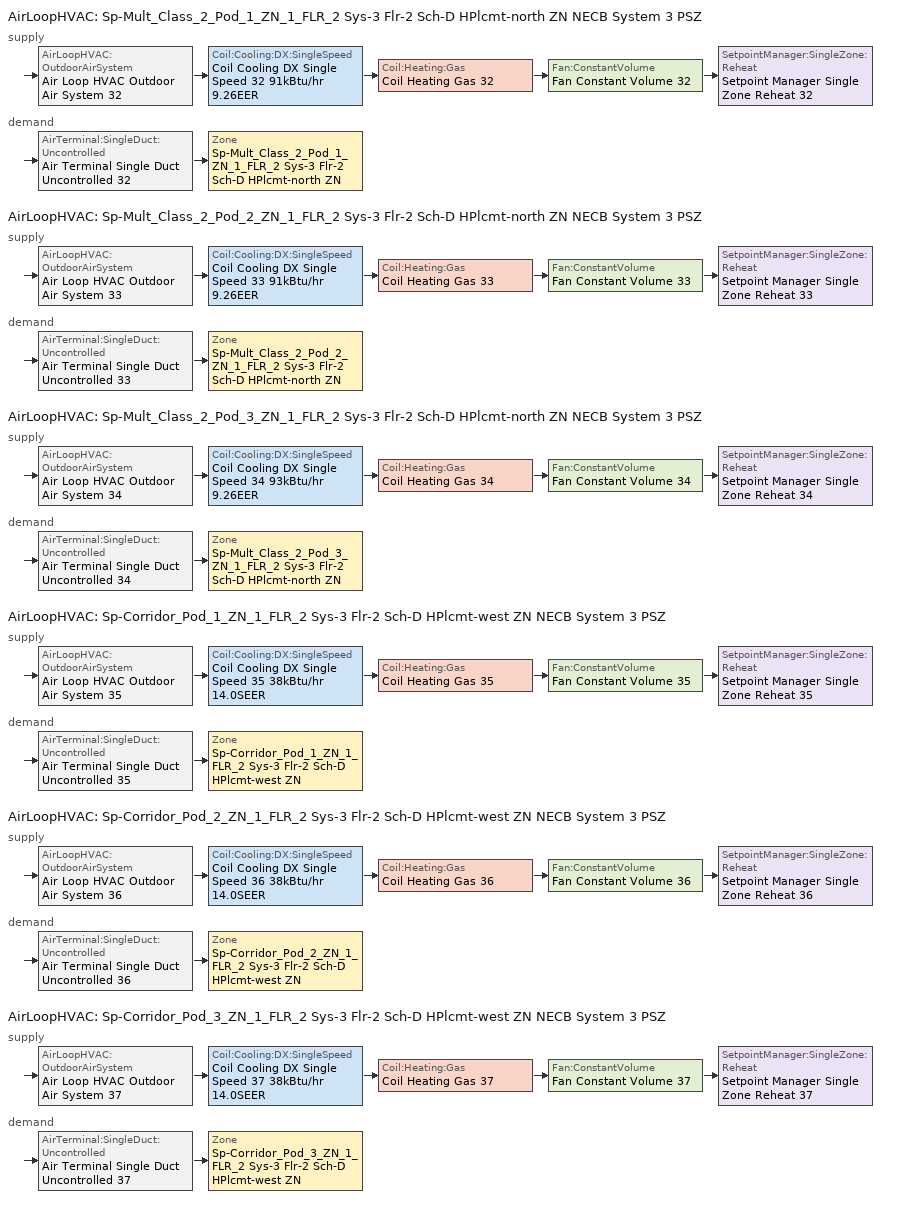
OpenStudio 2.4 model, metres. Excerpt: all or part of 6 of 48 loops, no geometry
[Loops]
AirLoopHVAC 'Sp-Mult_Class_2_Pod_1_ZN_1_FLR_2 Sys-3 Flr-2 Sch-D HPlcmt-north ZN NECB System 3 PSZ'
 supply: AirLoopHVAC:OutdoorAirSystem 'Air Loop HVAC Outdoor Air System 32' > Coil:Cooling:DX:SingleSpeed 'Coil Cooling DX Single Speed 32 91kBtu/hr 9.26EER' > Coil:Heating:Gas 'Coil Heating Gas 32' > Fan:ConstantVolume 'Fan Constant Volume 32' > SetpointManager:SingleZone:Reheat 'Setpoint Manager Single Zone Reheat 32'
 demand: AirTerminal:SingleDuct:Uncontrolled 'Air Terminal Single Duct Uncontrolled 32' > Zone 'Sp-Mult_Class_2_Pod_1_ZN_1_FLR_2 Sys-3 Flr-2 Sch-D HPlcmt-north ZN'
AirLoopHVAC 'Sp-Mult_Class_2_Pod_2_ZN_1_FLR_2 Sys-3 Flr-2 Sch-D HPlcmt-north ZN NECB System 3 PSZ'
 supply: AirLoopHVAC:OutdoorAirSystem 'Air Loop HVAC Outdoor Air System 33' > Coil:Cooling:DX:SingleSpeed 'Coil Cooling DX Single Speed 33 91kBtu/hr 9.26EER' > Coil:Heating:Gas 'Coil Heating Gas 33' > Fan:ConstantVolume 'Fan Constant Volume 33' > SetpointManager:SingleZone:Reheat 'Setpoint Manager Single Zone Reheat 33'
 demand: AirTerminal:SingleDuct:Uncontrolled 'Air Terminal Single Duct Uncontrolled 33' > Zone 'Sp-Mult_Class_2_Pod_2_ZN_1_FLR_2 Sys-3 Flr-2 Sch-D HPlcmt-north ZN'
AirLoopHVAC 'Sp-Mult_Class_2_Pod_3_ZN_1_FLR_2 Sys-3 Flr-2 Sch-D HPlcmt-north ZN NECB System 3 PSZ'
 supply: AirLoopHVAC:OutdoorAirSystem 'Air Loop HVAC Outdoor Air System 34' > Coil:Cooling:DX:SingleSpeed 'Coil Cooling DX Single Speed 34 93kBtu/hr 9.26EER' > Coil:Heating:Gas 'Coil Heating Gas 34' > Fan:ConstantVolume 'Fan Constant Volume 34' > SetpointManager:SingleZone:Reheat 'Setpoint Manager Single Zone Reheat 34'
 demand: AirTerminal:SingleDuct:Uncontrolled 'Air Terminal Single Duct Uncontrolled 34' > Zone 'Sp-Mult_Class_2_Pod_3_ZN_1_FLR_2 Sys-3 Flr-2 Sch-D HPlcmt-north ZN'
AirLoopHVAC 'Sp-Corridor_Pod_1_ZN_1_FLR_2 Sys-3 Flr-2 Sch-D HPlcmt-west ZN NECB System 3 PSZ'
 supply: AirLoopHVAC:OutdoorAirSystem 'Air Loop HVAC Outdoor Air System 35' > Coil:Cooling:DX:SingleSpeed 'Coil Cooling DX Single Speed 35 38kBtu/hr 14.0SEER' > Coil:Heating:Gas 'Coil Heating Gas 35' > Fan:ConstantVolume 'Fan Constant Volume 35' > SetpointManager:SingleZone:Reheat 'Setpoint Manager Single Zone Reheat 35'
 demand: AirTerminal:SingleDuct:Uncontrolled 'Air Terminal Single Duct Uncontrolled 35' > Zone 'Sp-Corridor_Pod_1_ZN_1_FLR_2 Sys-3 Flr-2 Sch-D HPlcmt-west ZN'
AirLoopHVAC 'Sp-Corridor_Pod_2_ZN_1_FLR_2 Sys-3 Flr-2 Sch-D HPlcmt-west ZN NECB System 3 PSZ'
 supply: AirLoopHVAC:OutdoorAirSystem 'Air Loop HVAC Outdoor Air System 36' > Coil:Cooling:DX:SingleSpeed 'Coil Cooling DX Single Speed 36 38kBtu/hr 14.0SEER' > Coil:Heating:Gas 'Coil Heating Gas 36' > Fan:ConstantVolume 'Fan Constant Volume 36' > SetpointManager:SingleZone:Reheat 'Setpoint Manager Single Zone Reheat 36'
 demand: AirTerminal:SingleDuct:Uncontrolled 'Air Terminal Single Duct Uncontrolled 36' > Zone 'Sp-Corridor_Pod_2_ZN_1_FLR_2 Sys-3 Flr-2 Sch-D HPlcmt-west ZN'
AirLoopHVAC 'Sp-Corridor_Pod_3_ZN_1_FLR_2 Sys-3 Flr-2 Sch-D HPlcmt-west ZN NECB System 3 PSZ'
 supply: AirLoopHVAC:OutdoorAirSystem 'Air Loop HVAC Outdoor Air System 37' > Coil:Cooling:DX:SingleSpeed 'Coil Cooling DX Single Speed 37 38kBtu/hr 14.0SEER' > Coil:Heating:Gas 'Coil Heating Gas 37' > Fan:ConstantVolume 'Fan Constant Volume 37' > SetpointManager:SingleZone:Reheat 'Setpoint Manager Single Zone Reheat 37'
 demand: AirTerminal:SingleDuct:Uncontrolled 'Air Terminal Single Duct Uncontrolled 37' > Zone 'Sp-Corridor_Pod_3_ZN_1_FLR_2 Sys-3 Flr-2 Sch-D HPlcmt-west ZN'
[Sizing:Zone] Zone Cooling Design Supply Air Temperature Input Method=SupplyAirTemperature; Zone Cooling Design Supply Air Temperature {C}=13; Zone Cooling Design Supply Air Temperature Difference {deltaC}=11.11; Zone Heating Design Supply Air Temperature Input Method=SupplyAirTemperature; Zone Heating Design Supply Air Temperature {C}=43; Zone Heating Design Supply Air Temperature Difference {deltaC}=11.11; Zone Cooling Design Supply Air Humidity Ratio {kg-H2O/kg-air}=0.0085; Zone Heating Design Supply Air Humidity Ratio {kg-H2O/kg-air}=0.008; Zone Heating Sizing Factor=1.3; Zone Cooling Sizing Factor=1.1; Cooling Design Air Flow Method=DesignDay; Heating Design Air Flow Method=DesignDay; Account for Dedicated Outdoor Air System=No; Dedicated Outdoor Air System Control Strategy=NeutralSupplyAir; Dedicated Outdoor Air Low Setpoint Temperature for Design {C}=autosize; Dedicated Outdoor Air High Setpoint Temperature for Design {C}=autosize
Sp-Mult_Class_2_Pod_1_ZN_1_FLR_2 Sys-3 Flr-2 Sch-D HPlcmt-north ZN; Sp-Mult_Class_2_Pod_2_ZN_1_FLR_2 Sys-3 Flr-2 Sch-D HPlcmt-north ZN; Sp-Mult_Class_2_Pod_3_ZN_1_FLR_2 Sys-3 Flr-2 Sch-D HPlcmt-north ZN; Sp-Corridor_Pod_1_ZN_1_FLR_2 Sys-3 Flr-2 Sch-D HPlcmt-west ZN; Sp-Corridor_Pod_2_ZN_1_FLR_2 Sys-3 Flr-2 Sch-D HPlcmt-west ZN; Sp-Corridor_Pod_3_ZN_1_FLR_2 Sys-3 Flr-2 Sch-D HPlcmt-west ZN
[Zone equipment]
Sp-Mult_Class_2_Pod_1_ZN_1_FLR_2 Sys-3 Flr-2 Sch-D HPlcmt-north ZN: Air Terminal Single Duct Uncontrolled 32, Zone HVAC Baseboard Convective Water 32
Sp-Mult_Class_2_Pod_2_ZN_1_FLR_2 Sys-3 Flr-2 Sch-D HPlcmt-north ZN: Air Terminal Single Duct Uncontrolled 33, Zone HVAC Baseboard Convective Water 33
Sp-Mult_Class_2_Pod_3_ZN_1_FLR_2 Sys-3 Flr-2 Sch-D HPlcmt-north ZN: Air Terminal Single Duct Uncontrolled 34, Zone HVAC Baseboard Convective Water 34
Sp-Corridor_Pod_1_ZN_1_FLR_2 Sys-3 Flr-2 Sch-D HPlcmt-west ZN: Air Terminal Single Duct Uncontrolled 35, Zone HVAC Baseboard Convective Water 35
Sp-Corridor_Pod_2_ZN_1_FLR_2 Sys-3 Flr-2 Sch-D HPlcmt-west ZN: Air Terminal Single Duct Uncontrolled 36, Zone HVAC Baseboard Convective Water 36
Sp-Corridor_Pod_3_ZN_1_FLR_2 Sys-3 Flr-2 Sch-D HPlcmt-west ZN: Air Terminal Single Duct Uncontrolled 37, Zone HVAC Baseboard Convective Water 37
[AirLoopHVAC] Design Supply Air Flow Rate {m3/s}=AutoSize
Name | Availability Schedule
Sp-Mult_Class_2_Pod_1_ZN_1_FLR_2 Sys-3 Flr-2 Sch-D HPlcmt-north ZN NECB System 3 PSZ | Sp-Mult_Class_2_Pod_1_ZN_1_FLR_2 Sys-3 Flr-2 Sch-D HPlcmt-north ZN NECB System 3 PSZ Occ Sch
Sp-Mult_Class_2_Pod_2_ZN_1_FLR_2 Sys-3 Flr-2 Sch-D HPlcmt-north ZN NECB System 3 PSZ | Sp-Mult_Class_2_Pod_2_ZN_1_FLR_2 Sys-3 Flr-2 Sch-D HPlcmt-north ZN NECB System 3 PSZ Occ Sch
Sp-Mult_Class_2_Pod_3_ZN_1_FLR_2 Sys-3 Flr-2 Sch-D HPlcmt-north ZN NECB System 3 PSZ | Sp-Mult_Class_2_Pod_3_ZN_1_FLR_2 Sys-3 Flr-2 Sch-D HPlcmt-north ZN NECB System 3 PSZ Occ Sch
Sp-Corridor_Pod_1_ZN_1_FLR_2 Sys-3 Flr-2 Sch-D HPlcmt-west ZN NECB System 3 PSZ | Sp-Corridor_Pod_1_ZN_1_FLR_2 Sys-3 Flr-2 Sch-D HPlcmt-west ZN NECB System 3 PSZ Occ Sch
Sp-Corridor_Pod_2_ZN_1_FLR_2 Sys-3 Flr-2 Sch-D HPlcmt-west ZN NECB System 3 PSZ | Sp-Corridor_Pod_2_ZN_1_FLR_2 Sys-3 Flr-2 Sch-D HPlcmt-west ZN NECB System 3 PSZ Occ Sch
Sp-Corridor_Pod_3_ZN_1_FLR_2 Sys-3 Flr-2 Sch-D HPlcmt-west ZN NECB System 3 PSZ | Sp-Corridor_Pod_3_ZN_1_FLR_2 Sys-3 Flr-2 Sch-D HPlcmt-west ZN NECB System 3 PSZ Occ Sch
[Sizing:System] Type of Load to Size On=Sensible; Design Outdoor Air Flow Rate {m3/s}=Autosize; Minimum System Air Flow Ratio=1; Preheat Design Temperature {C}=7; Preheat Design Humidity Ratio {kg-H2O/kg-Air}=0.008; Precool Design Temperature {C}=13; Precool Design Humidity Ratio {kg-H2O/kg-Air}=0.008; Central Cooling Design Supply Air Temperature {C}=13; Central Heating Design Supply Air Temperature {C}=43; Sizing Option=NonCoincident; 100% Outdoor Air in Cooling=No; 100% Outdoor Air in Heating=No; Central Cooling Design Supply Air Humidity Ratio {kg-H2O/kg-Air}=0.0085; Central Heating Design Supply Air Humidity Ratio {kg-H2O/kg-Air}=0.008; Cooling Design Air Flow Method=DesignDay; Cooling Design Air Flow Rate {m3/s}=0; Heating Design Air Flow Method=DesignDay; Heating Design Air Flow Rate {m3/s}=0; System Outdoor Air Method=ZoneSum; Zone Maximum Outdoor Air Fraction=1; Cooling Supply Air Flow Rate Per Floor Area {m3/s-m2}=0.00996765; Cooling Fraction of Autosized Cooling Supply Air Flow Rate=1; Cooling Supply Air Flow Rate Per Unit Cooling Capacity {m3/s-W}=3.94755e-05; Heating Supply Air Flow Rate Per Floor Area {m3/s-m2}=0.00996765; Heating Fraction of Autosized Heating Supply Air Flow Rate=1; Heating Fraction of Autosized Cooling Supply Air Flow Rate=1; Heating Supply Air Flow Rate Per Unit Heating Capacity {m3/s-W}=3.15882e-05; Cooling Design Capacity Method=CoolingDesignCapacity; Cooling Design Capacity {W}=autosize; Cooling Design Capacity Per Floor Area {W/m2}=234.7; Fraction of Autosized Cooling Design Capacity=1; Heating Design Capacity Method=HeatingDesignCapacity; Heating Design Capacity {W}=autosize; Heating Design Capacity Per Floor Area {W/m2}=157; Fraction of Autosized Heating Design Capacity=1; Central Cooling Capacity Control Method=OnOff
Sp-Mult_Class_2_Pod_1_ZN_1_FLR_2 Sys-3 Flr-2 Sch-D HPlcmt-north ZN NECB System 3 PSZ; Sp-Mult_Class_2_Pod_2_ZN_1_FLR_2 Sys-3 Flr-2 Sch-D HPlcmt-north ZN NECB System 3 PSZ; Sp-Mult_Class_2_Pod_3_ZN_1_FLR_2 Sys-3 Flr-2 Sch-D HPlcmt-north ZN NECB System 3 PSZ; Sp-Corridor_Pod_1_ZN_1_FLR_2 Sys-3 Flr-2 Sch-D HPlcmt-west ZN NECB System 3 PSZ; Sp-Corridor_Pod_2_ZN_1_FLR_2 Sys-3 Flr-2 Sch-D HPlcmt-west ZN NECB System 3 PSZ; Sp-Corridor_Pod_3_ZN_1_FLR_2 Sys-3 Flr-2 Sch-D HPlcmt-west ZN NECB System 3 PSZ
[Fan:ConstantVolume] Availability Schedule=Always On Discrete; Fan Efficiency=0.39975; Pressure Rise {Pa}=640; Maximum Flow Rate {m3/s}=AutoSize; Motor Efficiency=0.615
Fan Constant Volume 32; Fan Constant Volume 33; Fan Constant Volume 34; Fan Constant Volume 35; Fan Constant Volume 36; Fan Constant Volume 37
[Coil:Heating:Gas] Availability Schedule=Always On Discrete; Gas Burner Efficiency=0.8; Nominal Capacity {W}=AutoSize; Parasitic Electric Load {W}=0; Parasitic Gas Load {W}=0
Coil Heating Gas 32; Coil Heating Gas 33; Coil Heating Gas 34; Coil Heating Gas 35; Coil Heating Gas 36; Coil Heating Gas 37
[Coil:Cooling:DX:SingleSpeed] Availability Schedule=Always On Discrete; Rated Total Cooling Capacity {W}=autosize; Rated Sensible Heat Ratio=autosize; Rated Air Flow Rate {m3/s}=autosize; Rated Evaporator Fan Power Per Volume Flow Rate {W/(m3/s)}=773.3; Total Cooling Capacity Function of Temperature Curve=DXCOOL-NECB2011-REF-CAPFT; Total Cooling Capacity Function of Flow Fraction Curve=DXCOOL-NECB2011-REF-CAPFFLOW; Energy Input Ratio Function of Temperature Curve=DXCOOL-NECB2011-REF-COOLEIRFT; Energy Input Ratio Function of Flow Fraction Curve=DXCOOL-NECB2011-REF-COOLEIRFFLOW; Part Load Fraction Correlation Curve=DXCOOL-NECB2011-REF-COOLPLFFPLR; Condenser Type=AirCooled; Evaporative Condenser Effectiveness=0; Evaporative Condenser Air Flow Rate {m3/s}=Autosize; Evaporative Condenser Pump Rated Power Consumption {W}=Autosize; Crankcase Heater Capacity {W}=0; Maximum Outdoor Dry-Bulb Temperature for Crankcase Heater Operation {C}=0; Basin Heater Capacity {W/K}=0; Basin Heater Setpoint Temperature {C}=10
Name | Rated COP {W/W}
Coil Cooling DX Single Speed 32 91kBtu/hr 9.26EER | 3.19588
Coil Cooling DX Single Speed 33 91kBtu/hr 9.26EER | 3.19596
Coil Cooling DX Single Speed 34 93kBtu/hr 9.26EER | 3.1973
Coil Cooling DX Single Speed 35 38kBtu/hr 14.0SEER; Coil Cooling DX Single Speed 36 38kBtu/hr 14.0SEER; Coil Cooling DX Single Speed 37 38kBtu/hr 14.0SEER | 3.8248
[Controller:OutdoorAir] Minimum Outdoor Air Flow Rate {m3/s}=0; Maximum Outdoor Air Flow Rate {m3/s}=Autosize; Economizer Control Action Type=ModulateFlow; Lockout Type=NoLockout; Minimum Limit Type=FixedMinimum; High Humidity Control=No; Heat Recovery Bypass Control Type=BypassWhenWithinEconomizerLimits
Name | Economizer Control Type | Minimum Outdoor Air Schedule | Controller Mechanical Ventilation | Economizer Maximum Limit Dry-Bulb Temperature {C} | Economizer Maximum Limit Enthalpy {J/kg} | Economizer Minimum Limit Dry-Bulb Temperature {C}
Controller Outdoor Air 32 | DifferentialEnthalpy | Sp-Mult_Class_2_Pod_1_ZN_1_FLR_2 Sys-3 Flr-2 Sch-D HPlcmt-north ZN NECB System 3 PSZ Occ Sch | Controller Mechanical Ventilation 32
Controller Outdoor Air 33 | DifferentialEnthalpy | Sp-Mult_Class_2_Pod_2_ZN_1_FLR_2 Sys-3 Flr-2 Sch-D HPlcmt-north ZN NECB System 3 PSZ Occ Sch | Controller Mechanical Ventilation 33
Controller Outdoor Air 34 | DifferentialEnthalpy | Sp-Mult_Class_2_Pod_3_ZN_1_FLR_2 Sys-3 Flr-2 Sch-D HPlcmt-north ZN NECB System 3 PSZ Occ Sch | Controller Mechanical Ventilation 34
Controller Outdoor Air 35 | NoEconomizer | Sp-Corridor_Pod_1_ZN_1_FLR_2 Sys-3 Flr-2 Sch-D HPlcmt-west ZN NECB System 3 PSZ Occ Sch | Controller Mechanical Ventilation 35 | 28 | 64000 | -100
Controller Outdoor Air 36 | NoEconomizer | Sp-Corridor_Pod_2_ZN_1_FLR_2 Sys-3 Flr-2 Sch-D HPlcmt-west ZN NECB System 3 PSZ Occ Sch | Controller Mechanical Ventilation 36 | 28 | 64000 | -100
Controller Outdoor Air 37 | NoEconomizer | Sp-Corridor_Pod_3_ZN_1_FLR_2 Sys-3 Flr-2 Sch-D HPlcmt-west ZN NECB System 3 PSZ Occ Sch | Controller Mechanical Ventilation 37 | 28 | 64000 | -100
[Controller:MechanicalVentilation] Availability Schedule=Always On Discrete; System Outdoor Air Method=ZoneSum
Controller Mechanical Ventilation 32; Controller Mechanical Ventilation 33; Controller Mechanical Ventilation 34; Controller Mechanical Ventilation 35; Controller Mechanical Ventilation 36; Controller Mechanical Ventilation 37
[AirLoopHVAC:OutdoorAirSystem]
Name | Controller
Air Loop HVAC Outdoor Air System 32 | Controller Outdoor Air 32
Air Loop HVAC Outdoor Air System 33 | Controller Outdoor Air 33
Air Loop HVAC Outdoor Air System 34 | Controller Outdoor Air 34
Air Loop HVAC Outdoor Air System 35 | Controller Outdoor Air 35
Air Loop HVAC Outdoor Air System 36 | Controller Outdoor Air 36
Air Loop HVAC Outdoor Air System 37 | Controller Outdoor Air 37
[SetpointManager:SingleZone:Reheat] Minimum Supply Air Temperature {C}=13; Maximum Supply Air Temperature {C}=43
Name | Control Zone
Setpoint Manager Single Zone Reheat 32 | Sp-Mult_Class_2_Pod_1_ZN_1_FLR_2 Sys-3 Flr-2 Sch-D HPlcmt-north ZN
Setpoint Manager Single Zone Reheat 33 | Sp-Mult_Class_2_Pod_2_ZN_1_FLR_2 Sys-3 Flr-2 Sch-D HPlcmt-north ZN
Setpoint Manager Single Zone Reheat 34 | Sp-Mult_Class_2_Pod_3_ZN_1_FLR_2 Sys-3 Flr-2 Sch-D HPlcmt-north ZN
Setpoint Manager Single Zone Reheat 35 | Sp-Corridor_Pod_1_ZN_1_FLR_2 Sys-3 Flr-2 Sch-D HPlcmt-west ZN
Setpoint Manager Single Zone Reheat 36 | Sp-Corridor_Pod_2_ZN_1_FLR_2 Sys-3 Flr-2 Sch-D HPlcmt-west ZN
Setpoint Manager Single Zone Reheat 37 | Sp-Corridor_Pod_3_ZN_1_FLR_2 Sys-3 Flr-2 Sch-D HPlcmt-west ZN
[AirTerminal:SingleDuct:Uncontrolled] Availability Schedule=Always On Discrete; Maximum Air Flow Rate {m3/s}=AutoSize
Air Terminal Single Duct Uncontrolled 32; Air Terminal Single Duct Uncontrolled 33; Air Terminal Single Duct Uncontrolled 34; Air Terminal Single Duct Uncontrolled 35; Air Terminal Single Duct Uncontrolled 36; Air Terminal Single Duct Uncontrolled 37
[Schedule:Ruleset]
Name | Default Day Schedule | Summer Design Day Schedule | Winter Design Day Schedule
Sp-Corridor_Pod_1_ZN_1_FLR_2 Sys-3 Flr-2 Sch-D HPlcmt-west ZN NECB System 3 PSZ Occ Sch | Sp-Corridor_Pod_1_ZN_1_FLR_2 Sys-3 Flr-2 Sch-D HPlcmt-west ZN NECB System 3 PSZ Occ Sch Default | Sp-Corridor_Pod_1_ZN_1_FLR_2 Sys-3 Flr-2 Sch-D HPlcmt-west ZN NECB System 3 PSZ Occ Sch Summer Design Day | Sp-Corridor_Pod_1_ZN_1_FLR_2 Sys-3 Flr-2 Sch-D HPlcmt-west ZN NECB System 3 PSZ Occ Sch Winter Design Day
Sp-Corridor_Pod_2_ZN_1_FLR_2 Sys-3 Flr-2 Sch-D HPlcmt-west ZN NECB System 3 PSZ Occ Sch | Sp-Corridor_Pod_2_ZN_1_FLR_2 Sys-3 Flr-2 Sch-D HPlcmt-west ZN NECB System 3 PSZ Occ Sch Default | Sp-Corridor_Pod_2_ZN_1_FLR_2 Sys-3 Flr-2 Sch-D HPlcmt-west ZN NECB System 3 PSZ Occ Sch Summer Design Day | Sp-Corridor_Pod_2_ZN_1_FLR_2 Sys-3 Flr-2 Sch-D HPlcmt-west ZN NECB System 3 PSZ Occ Sch Winter Design Day
Sp-Corridor_Pod_3_ZN_1_FLR_2 Sys-3 Flr-2 Sch-D HPlcmt-west ZN NECB System 3 PSZ Occ Sch | Sp-Corridor_Pod_3_ZN_1_FLR_2 Sys-3 Flr-2 Sch-D HPlcmt-west ZN NECB System 3 PSZ Occ Sch Default | Sp-Corridor_Pod_3_ZN_1_FLR_2 Sys-3 Flr-2 Sch-D HPlcmt-west ZN NECB System 3 PSZ Occ Sch Summer Design Day | Sp-Corridor_Pod_3_ZN_1_FLR_2 Sys-3 Flr-2 Sch-D HPlcmt-west ZN NECB System 3 PSZ Occ Sch Winter Design Day
Sp-Mult_Class_2_Pod_1_ZN_1_FLR_2 Sys-3 Flr-2 Sch-D HPlcmt-north ZN NECB System 3 PSZ Occ Sch | Sp-Mult_Class_2_Pod_1_ZN_1_FLR_2 Sys-3 Flr-2 Sch-D HPlcmt-north ZN NECB System 3 PSZ Occ Sch Default | Sp-Mult_Class_2_Pod_1_ZN_1_FLR_2 Sys-3 Flr-2 Sch-D HPlcmt-north ZN NECB System 3 PSZ Occ Sch Summer Design Day | Sp-Mult_Class_2_Pod_1_ZN_1_FLR_2 Sys-3 Flr-2 Sch-D HPlcmt-north ZN NECB System 3 PSZ Occ Sch Winter Design Day
Sp-Mult_Class_2_Pod_2_ZN_1_FLR_2 Sys-3 Flr-2 Sch-D HPlcmt-north ZN NECB System 3 PSZ Occ Sch | Sp-Mult_Class_2_Pod_2_ZN_1_FLR_2 Sys-3 Flr-2 Sch-D HPlcmt-north ZN NECB System 3 PSZ Occ Sch Default | Sp-Mult_Class_2_Pod_2_ZN_1_FLR_2 Sys-3 Flr-2 Sch-D HPlcmt-north ZN NECB System 3 PSZ Occ Sch Summer Design Day | Sp-Mult_Class_2_Pod_2_ZN_1_FLR_2 Sys-3 Flr-2 Sch-D HPlcmt-north ZN NECB System 3 PSZ Occ Sch Winter Design Day
Sp-Mult_Class_2_Pod_3_ZN_1_FLR_2 Sys-3 Flr-2 Sch-D HPlcmt-north ZN NECB System 3 PSZ Occ Sch | Sp-Mult_Class_2_Pod_3_ZN_1_FLR_2 Sys-3 Flr-2 Sch-D HPlcmt-north ZN NECB System 3 PSZ Occ Sch Default | Sp-Mult_Class_2_Pod_3_ZN_1_FLR_2 Sys-3 Flr-2 Sch-D HPlcmt-north ZN NECB System 3 PSZ Occ Sch Summer Design Day | Sp-Mult_Class_2_Pod_3_ZN_1_FLR_2 Sys-3 Flr-2 Sch-D HPlcmt-north ZN NECB System 3 PSZ Occ Sch Winter Design Day
[Schedule:Day]
Sp-Corridor_Pod_1_ZN_1_FLR_2 Sys-3 Flr-2 Sch-D HPlcmt-west ZN NECB System 3 PSZ Occ Sch Default; Sp-Corridor_Pod_1_ZN_1_FLR_2 Sys-3 Flr-2 Sch-D HPlcmt-west ZN NECB System 3 PSZ Occ Sch Winter Design Day; Sp-Corridor_Pod_1_ZN_1_FLR_2 Sys-3 Flr-2 Sch-D HPlcmt-west ZN NECB System 3 PSZ Occ Sch Summer Design Day; Sp-Corridor_Pod_2_ZN_1_FLR_2 Sys-3 Flr-2 Sch-D HPlcmt-west ZN NECB System 3 PSZ Occ Sch Default; Sp-Corridor_Pod_2_ZN_1_FLR_2 Sys-3 Flr-2 Sch-D HPlcmt-west ZN NECB System 3 PSZ Occ Sch Winter Design Day; Sp-Corridor_Pod_2_ZN_1_FLR_2 Sys-3 Flr-2 Sch-D HPlcmt-west ZN NECB System 3 PSZ Occ Sch Summer Design Day; Sp-Corridor_Pod_3_ZN_1_FLR_2 Sys-3 Flr-2 Sch-D HPlcmt-west ZN NECB System 3 PSZ Occ Sch Default; Sp-Corridor_Pod_3_ZN_1_FLR_2 Sys-3 Flr-2 Sch-D HPlcmt-west ZN NECB System 3 PSZ Occ Sch Winter Design Day; Sp-Corridor_Pod_3_ZN_1_FLR_2 Sys-3 Flr-2 Sch-D HPlcmt-west ZN NECB System 3 PSZ Occ Sch Summer Design Day; Sp-Mult_Class_2_Pod_1_ZN_1_FLR_2 Sys-3 Flr-2 Sch-D HPlcmt-north ZN NECB System 3 PSZ Occ Sch Default; Sp-Mult_Class_2_Pod_1_ZN_1_FLR_2 Sys-3 Flr-2 Sch-D HPlcmt-north ZN NECB System 3 PSZ Occ Sch Winter Design Day; Sp-Mult_Class_2_Pod_1_ZN_1_FLR_2 Sys-3 Flr-2 Sch-D HPlcmt-north ZN NECB System 3 PSZ Occ Sch Summer Design Day; Sp-Mult_Class_2_Pod_2_ZN_1_FLR_2 Sys-3 Flr-2 Sch-D HPlcmt-north ZN NECB System 3 PSZ Occ Sch Default; Sp-Mult_Class_2_Pod_2_ZN_1_FLR_2 Sys-3 Flr-2 Sch-D HPlcmt-north ZN NECB System 3 PSZ Occ Sch Winter Design Day; Sp-Mult_Class_2_Pod_2_ZN_1_FLR_2 Sys-3 Flr-2 Sch-D HPlcmt-north ZN NECB System 3 PSZ Occ Sch Summer Design Day; Sp-Mult_Class_2_Pod_3_ZN_1_FLR_2 Sys-3 Flr-2 Sch-D HPlcmt-north ZN NECB System 3 PSZ Occ Sch Default; Sp-Mult_Class_2_Pod_3_ZN_1_FLR_2 Sys-3 Flr-2 Sch-D HPlcmt-north ZN NECB System 3 PSZ Occ Sch Winter Design Day; Sp-Mult_Class_2_Pod_3_ZN_1_FLR_2 Sys-3 Flr-2 Sch-D HPlcmt-north ZN NECB System 3 PSZ Occ Sch Summer Design Day: 24, 0, 1
Sp-Corridor_Pod_1_ZN_1_FLR_2 Sys-3 Flr-2 Sch-D HPlcmt-west ZN NECB System 3 PSZ Occ Sch Monday; Sp-Corridor_Pod_1_ZN_1_FLR_2 Sys-3 Flr-2 Sch-D HPlcmt-west ZN NECB System 3 PSZ Occ Sch Tuesday; Sp-Corridor_Pod_1_ZN_1_FLR_2 Sys-3 Flr-2 Sch-D HPlcmt-west ZN NECB System 3 PSZ Occ Sch Wednesday; Sp-Corridor_Pod_1_ZN_1_FLR_2 Sys-3 Flr-2 Sch-D HPlcmt-west ZN NECB System 3 PSZ Occ Sch Thursday; Sp-Corridor_Pod_1_ZN_1_FLR_2 Sys-3 Flr-2 Sch-D HPlcmt-west ZN NECB System 3 PSZ Occ Sch Friday; Sp-Corridor_Pod_2_ZN_1_FLR_2 Sys-3 Flr-2 Sch-D HPlcmt-west ZN NECB System 3 PSZ Occ Sch Monday; Sp-Corridor_Pod_2_ZN_1_FLR_2 Sys-3 Flr-2 Sch-D HPlcmt-west ZN NECB System 3 PSZ Occ Sch Tuesday; Sp-Corridor_Pod_2_ZN_1_FLR_2 Sys-3 Flr-2 Sch-D HPlcmt-west ZN NECB System 3 PSZ Occ Sch Wednesday; Sp-Corridor_Pod_2_ZN_1_FLR_2 Sys-3 Flr-2 Sch-D HPlcmt-west ZN NECB System 3 PSZ Occ Sch Thursday; Sp-Corridor_Pod_2_ZN_1_FLR_2 Sys-3 Flr-2 Sch-D HPlcmt-west ZN NECB System 3 PSZ Occ Sch Friday; Sp-Corridor_Pod_3_ZN_1_FLR_2 Sys-3 Flr-2 Sch-D HPlcmt-west ZN NECB System 3 PSZ Occ Sch Monday; Sp-Corridor_Pod_3_ZN_1_FLR_2 Sys-3 Flr-2 Sch-D HPlcmt-west ZN NECB System 3 PSZ Occ Sch Tuesday; Sp-Corridor_Pod_3_ZN_1_FLR_2 Sys-3 Flr-2 Sch-D HPlcmt-west ZN NECB System 3 PSZ Occ Sch Wednesday; Sp-Corridor_Pod_3_ZN_1_FLR_2 Sys-3 Flr-2 Sch-D HPlcmt-west ZN NECB System 3 PSZ Occ Sch Thursday; Sp-Corridor_Pod_3_ZN_1_FLR_2 Sys-3 Flr-2 Sch-D HPlcmt-west ZN NECB System 3 PSZ Occ Sch Friday; Sp-Mult_Class_2_Pod_1_ZN_1_FLR_2 Sys-3 Flr-2 Sch-D HPlcmt-north ZN NECB System 3 PSZ Occ Sch Monday; Sp-Mult_Class_2_Pod_1_ZN_1_FLR_2 Sys-3 Flr-2 Sch-D HPlcmt-north ZN NECB System 3 PSZ Occ Sch Tuesday; Sp-Mult_Class_2_Pod_1_ZN_1_FLR_2 Sys-3 Flr-2 Sch-D HPlcmt-north ZN NECB System 3 PSZ Occ Sch Wednesday; Sp-Mult_Class_2_Pod_1_ZN_1_FLR_2 Sys-3 Flr-2 Sch-D HPlcmt-north ZN NECB System 3 PSZ Occ Sch Thursday; Sp-Mult_Class_2_Pod_1_ZN_1_FLR_2 Sys-3 Flr-2 Sch-D HPlcmt-north ZN NECB System 3 PSZ Occ Sch Friday; Sp-Mult_Class_2_Pod_2_ZN_1_FLR_2 Sys-3 Flr-2 Sch-D HPlcmt-north ZN NECB System 3 PSZ Occ Sch Monday; Sp-Mult_Class_2_Pod_2_ZN_1_FLR_2 Sys-3 Flr-2 Sch-D HPlcmt-north ZN NECB System 3 PSZ Occ Sch Tuesday; Sp-Mult_Class_2_Pod_2_ZN_1_FLR_2 Sys-3 Flr-2 Sch-D HPlcmt-north ZN NECB System 3 PSZ Occ Sch Wednesday; Sp-Mult_Class_2_Pod_2_ZN_1_FLR_2 Sys-3 Flr-2 Sch-D HPlcmt-north ZN NECB System 3 PSZ Occ Sch Thursday; Sp-Mult_Class_2_Pod_2_ZN_1_FLR_2 Sys-3 Flr-2 Sch-D HPlcmt-north ZN NECB System 3 PSZ Occ Sch Friday; Sp-Mult_Class_2_Pod_3_ZN_1_FLR_2 Sys-3 Flr-2 Sch-D HPlcmt-north ZN NECB System 3 PSZ Occ Sch Monday; Sp-Mult_Class_2_Pod_3_ZN_1_FLR_2 Sys-3 Flr-2 Sch-D HPlcmt-north ZN NECB System 3 PSZ Occ Sch Tuesday; Sp-Mult_Class_2_Pod_3_ZN_1_FLR_2 Sys-3 Flr-2 Sch-D HPlcmt-north ZN NECB System 3 PSZ Occ Sch Wednesday; Sp-Mult_Class_2_Pod_3_ZN_1_FLR_2 Sys-3 Flr-2 Sch-D HPlcmt-north ZN NECB System 3 PSZ Occ Sch Thursday; Sp-Mult_Class_2_Pod_3_ZN_1_FLR_2 Sys-3 Flr-2 Sch-D HPlcmt-north ZN NECB System 3 PSZ Occ Sch Friday: 9, 0, 0, 18, 0, 1, 19, 0, 0, 22, 0, 1, 24, 0, 0
Sp-Corridor_Pod_1_ZN_1_FLR_2 Sys-3 Flr-2 Sch-D HPlcmt-west ZN NECB System 3 PSZ Occ Sch Saturday; Sp-Corridor_Pod_1_ZN_1_FLR_2 Sys-3 Flr-2 Sch-D HPlcmt-west ZN NECB System 3 PSZ Occ Sch Sunday; Sp-Corridor_Pod_2_ZN_1_FLR_2 Sys-3 Flr-2 Sch-D HPlcmt-west ZN NECB System 3 PSZ Occ Sch Saturday; Sp-Corridor_Pod_2_ZN_1_FLR_2 Sys-3 Flr-2 Sch-D HPlcmt-west ZN NECB System 3 PSZ Occ Sch Sunday; Sp-Corridor_Pod_3_ZN_1_FLR_2 Sys-3 Flr-2 Sch-D HPlcmt-west ZN NECB System 3 PSZ Occ Sch Saturday; Sp-Corridor_Pod_3_ZN_1_FLR_2 Sys-3 Flr-2 Sch-D HPlcmt-west ZN NECB System 3 PSZ Occ Sch Sunday; Sp-Mult_Class_2_Pod_1_ZN_1_FLR_2 Sys-3 Flr-2 Sch-D HPlcmt-north ZN NECB System 3 PSZ Occ Sch Saturday; Sp-Mult_Class_2_Pod_1_ZN_1_FLR_2 Sys-3 Flr-2 Sch-D HPlcmt-north ZN NECB System 3 PSZ Occ Sch Sunday; Sp-Mult_Class_2_Pod_2_ZN_1_FLR_2 Sys-3 Flr-2 Sch-D HPlcmt-north ZN NECB System 3 PSZ Occ Sch Saturday; Sp-Mult_Class_2_Pod_2_ZN_1_FLR_2 Sys-3 Flr-2 Sch-D HPlcmt-north ZN NECB System 3 PSZ Occ Sch Sunday; Sp-Mult_Class_2_Pod_3_ZN_1_FLR_2 Sys-3 Flr-2 Sch-D HPlcmt-north ZN NECB System 3 PSZ Occ Sch Saturday; Sp-Mult_Class_2_Pod_3_ZN_1_FLR_2 Sys-3 Flr-2 Sch-D HPlcmt-north ZN NECB System 3 PSZ Occ Sch Sunday: 24, 0, 0
[Schedule:Rule] Date Specification Type=DateRange; Start Month=1; Start Day=1; End Month=12
Name | Schedule Ruleset | Rule Order | Day Schedule | Apply Monday | End Day | Apply Tuesday | Apply Wednesday | Apply Thursday | Apply Friday | Apply Saturday | Apply Sunday
Sp-Corridor_Pod_1_ZN_1_FLR_2 Sys-3 Flr-2 Sch-D HPlcmt-west ZN NECB System 3 PSZ Occ Sch Monday Rule | Sp-Corridor_Pod_1_ZN_1_FLR_2 Sys-3 Flr-2 Sch-D HPlcmt-west ZN NECB System 3 PSZ Occ Sch | 6 | Sp-Corridor_Pod_1_ZN_1_FLR_2 Sys-3 Flr-2 Sch-D HPlcmt-west ZN NECB System 3 PSZ Occ Sch Monday | Yes | 25
Sp-Corridor_Pod_1_ZN_1_FLR_2 Sys-3 Flr-2 Sch-D HPlcmt-west ZN NECB System 3 PSZ Occ Sch Tuesday Rule | Sp-Corridor_Pod_1_ZN_1_FLR_2 Sys-3 Flr-2 Sch-D HPlcmt-west ZN NECB System 3 PSZ Occ Sch | 5 | Sp-Corridor_Pod_1_ZN_1_FLR_2 Sys-3 Flr-2 Sch-D HPlcmt-west ZN NECB System 3 PSZ Occ Sch Tuesday |  | 26 | Yes
Sp-Corridor_Pod_1_ZN_1_FLR_2 Sys-3 Flr-2 Sch-D HPlcmt-west ZN NECB System 3 PSZ Occ Sch Wednesday Rule | Sp-Corridor_Pod_1_ZN_1_FLR_2 Sys-3 Flr-2 Sch-D HPlcmt-west ZN NECB System 3 PSZ Occ Sch | 4 | Sp-Corridor_Pod_1_ZN_1_FLR_2 Sys-3 Flr-2 Sch-D HPlcmt-west ZN NECB System 3 PSZ Occ Sch Wednesday |  | 27 |  | Yes
Sp-Corridor_Pod_1_ZN_1_FLR_2 Sys-3 Flr-2 Sch-D HPlcmt-west ZN NECB System 3 PSZ Occ Sch Thursday Rule | Sp-Corridor_Pod_1_ZN_1_FLR_2 Sys-3 Flr-2 Sch-D HPlcmt-west ZN NECB System 3 PSZ Occ Sch | 3 | Sp-Corridor_Pod_1_ZN_1_FLR_2 Sys-3 Flr-2 Sch-D HPlcmt-west ZN NECB System 3 PSZ Occ Sch Thursday |  | 28 |  |  | Yes
Sp-Corridor_Pod_1_ZN_1_FLR_2 Sys-3 Flr-2 Sch-D HPlcmt-west ZN NECB System 3 PSZ Occ Sch Friday Rule | Sp-Corridor_Pod_1_ZN_1_FLR_2 Sys-3 Flr-2 Sch-D HPlcmt-west ZN NECB System 3 PSZ Occ Sch | 2 | Sp-Corridor_Pod_1_ZN_1_FLR_2 Sys-3 Flr-2 Sch-D HPlcmt-west ZN NECB System 3 PSZ Occ Sch Friday |  | 29 |  |  |  | Yes
Sp-Corridor_Pod_1_ZN_1_FLR_2 Sys-3 Flr-2 Sch-D HPlcmt-west ZN NECB System 3 PSZ Occ Sch Saturday Rule | Sp-Corridor_Pod_1_ZN_1_FLR_2 Sys-3 Flr-2 Sch-D HPlcmt-west ZN NECB System 3 PSZ Occ Sch | 1 | Sp-Corridor_Pod_1_ZN_1_FLR_2 Sys-3 Flr-2 Sch-D HPlcmt-west ZN NECB System 3 PSZ Occ Sch Saturday |  | 30 |  |  |  |  | Yes
Sp-Corridor_Pod_1_ZN_1_FLR_2 Sys-3 Flr-2 Sch-D HPlcmt-west ZN NECB System 3 PSZ Occ Sch Sunday Rule | Sp-Corridor_Pod_1_ZN_1_FLR_2 Sys-3 Flr-2 Sch-D HPlcmt-west ZN NECB System 3 PSZ Occ Sch | 0 | Sp-Corridor_Pod_1_ZN_1_FLR_2 Sys-3 Flr-2 Sch-D HPlcmt-west ZN NECB System 3 PSZ Occ Sch Sunday |  | 31 |  |  |  |  |  | Yes
Sp-Corridor_Pod_2_ZN_1_FLR_2 Sys-3 Flr-2 Sch-D HPlcmt-west ZN NECB System 3 PSZ Occ Sch Monday Rule | Sp-Corridor_Pod_2_ZN_1_FLR_2 Sys-3 Flr-2 Sch-D HPlcmt-west ZN NECB System 3 PSZ Occ Sch | 6 | Sp-Corridor_Pod_2_ZN_1_FLR_2 Sys-3 Flr-2 Sch-D HPlcmt-west ZN NECB System 3 PSZ Occ Sch Monday | Yes | 25
Sp-Corridor_Pod_2_ZN_1_FLR_2 Sys-3 Flr-2 Sch-D HPlcmt-west ZN NECB System 3 PSZ Occ Sch Tuesday Rule | Sp-Corridor_Pod_2_ZN_1_FLR_2 Sys-3 Flr-2 Sch-D HPlcmt-west ZN NECB System 3 PSZ Occ Sch | 5 | Sp-Corridor_Pod_2_ZN_1_FLR_2 Sys-3 Flr-2 Sch-D HPlcmt-west ZN NECB System 3 PSZ Occ Sch Tuesday |  | 26 | Yes
Sp-Corridor_Pod_2_ZN_1_FLR_2 Sys-3 Flr-2 Sch-D HPlcmt-west ZN NECB System 3 PSZ Occ Sch Wednesday Rule | Sp-Corridor_Pod_2_ZN_1_FLR_2 Sys-3 Flr-2 Sch-D HPlcmt-west ZN NECB System 3 PSZ Occ Sch | 4 | Sp-Corridor_Pod_2_ZN_1_FLR_2 Sys-3 Flr-2 Sch-D HPlcmt-west ZN NECB System 3 PSZ Occ Sch Wednesday |  | 27 |  | Yes
Sp-Corridor_Pod_2_ZN_1_FLR_2 Sys-3 Flr-2 Sch-D HPlcmt-west ZN NECB System 3 PSZ Occ Sch Thursday Rule | Sp-Corridor_Pod_2_ZN_1_FLR_2 Sys-3 Flr-2 Sch-D HPlcmt-west ZN NECB System 3 PSZ Occ Sch | 3 | Sp-Corridor_Pod_2_ZN_1_FLR_2 Sys-3 Flr-2 Sch-D HPlcmt-west ZN NECB System 3 PSZ Occ Sch Thursday |  | 28 |  |  | Yes
Sp-Corridor_Pod_2_ZN_1_FLR_2 Sys-3 Flr-2 Sch-D HPlcmt-west ZN NECB System 3 PSZ Occ Sch Friday Rule | Sp-Corridor_Pod_2_ZN_1_FLR_2 Sys-3 Flr-2 Sch-D HPlcmt-west ZN NECB System 3 PSZ Occ Sch | 2 | Sp-Corridor_Pod_2_ZN_1_FLR_2 Sys-3 Flr-2 Sch-D HPlcmt-west ZN NECB System 3 PSZ Occ Sch Friday |  | 29 |  |  |  | Yes
Sp-Corridor_Pod_2_ZN_1_FLR_2 Sys-3 Flr-2 Sch-D HPlcmt-west ZN NECB System 3 PSZ Occ Sch Saturday Rule | Sp-Corridor_Pod_2_ZN_1_FLR_2 Sys-3 Flr-2 Sch-D HPlcmt-west ZN NECB System 3 PSZ Occ Sch | 1 | Sp-Corridor_Pod_2_ZN_1_FLR_2 Sys-3 Flr-2 Sch-D HPlcmt-west ZN NECB System 3 PSZ Occ Sch Saturday |  | 30 |  |  |  |  | Yes
Sp-Corridor_Pod_2_ZN_1_FLR_2 Sys-3 Flr-2 Sch-D HPlcmt-west ZN NECB System 3 PSZ Occ Sch Sunday Rule | Sp-Corridor_Pod_2_ZN_1_FLR_2 Sys-3 Flr-2 Sch-D HPlcmt-west ZN NECB System 3 PSZ Occ Sch | 0 | Sp-Corridor_Pod_2_ZN_1_FLR_2 Sys-3 Flr-2 Sch-D HPlcmt-west ZN NECB System 3 PSZ Occ Sch Sunday |  | 31 |  |  |  |  |  | Yes
Sp-Corridor_Pod_3_ZN_1_FLR_2 Sys-3 Flr-2 Sch-D HPlcmt-west ZN NECB System 3 PSZ Occ Sch Monday Rule | Sp-Corridor_Pod_3_ZN_1_FLR_2 Sys-3 Flr-2 Sch-D HPlcmt-west ZN NECB System 3 PSZ Occ Sch | 6 | Sp-Corridor_Pod_3_ZN_1_FLR_2 Sys-3 Flr-2 Sch-D HPlcmt-west ZN NECB System 3 PSZ Occ Sch Monday | Yes | 25
Sp-Corridor_Pod_3_ZN_1_FLR_2 Sys-3 Flr-2 Sch-D HPlcmt-west ZN NECB System 3 PSZ Occ Sch Tuesday Rule | Sp-Corridor_Pod_3_ZN_1_FLR_2 Sys-3 Flr-2 Sch-D HPlcmt-west ZN NECB System 3 PSZ Occ Sch | 5 | Sp-Corridor_Pod_3_ZN_1_FLR_2 Sys-3 Flr-2 Sch-D HPlcmt-west ZN NECB System 3 PSZ Occ Sch Tuesday |  | 26 | Yes
Sp-Corridor_Pod_3_ZN_1_FLR_2 Sys-3 Flr-2 Sch-D HPlcmt-west ZN NECB System 3 PSZ Occ Sch Wednesday Rule | Sp-Corridor_Pod_3_ZN_1_FLR_2 Sys-3 Flr-2 Sch-D HPlcmt-west ZN NECB System 3 PSZ Occ Sch | 4 | Sp-Corridor_Pod_3_ZN_1_FLR_2 Sys-3 Flr-2 Sch-D HPlcmt-west ZN NECB System 3 PSZ Occ Sch Wednesday |  | 27 |  | Yes
Sp-Corridor_Pod_3_ZN_1_FLR_2 Sys-3 Flr-2 Sch-D HPlcmt-west ZN NECB System 3 PSZ Occ Sch Thursday Rule | Sp-Corridor_Pod_3_ZN_1_FLR_2 Sys-3 Flr-2 Sch-D HPlcmt-west ZN NECB System 3 PSZ Occ Sch | 3 | Sp-Corridor_Pod_3_ZN_1_FLR_2 Sys-3 Flr-2 Sch-D HPlcmt-west ZN NECB System 3 PSZ Occ Sch Thursday |  | 28 |  |  | Yes
Sp-Corridor_Pod_3_ZN_1_FLR_2 Sys-3 Flr-2 Sch-D HPlcmt-west ZN NECB System 3 PSZ Occ Sch Friday Rule | Sp-Corridor_Pod_3_ZN_1_FLR_2 Sys-3 Flr-2 Sch-D HPlcmt-west ZN NECB System 3 PSZ Occ Sch | 2 | Sp-Corridor_Pod_3_ZN_1_FLR_2 Sys-3 Flr-2 Sch-D HPlcmt-west ZN NECB System 3 PSZ Occ Sch Friday |  | 29 |  |  |  | Yes
Sp-Corridor_Pod_3_ZN_1_FLR_2 Sys-3 Flr-2 Sch-D HPlcmt-west ZN NECB System 3 PSZ Occ Sch Saturday Rule | Sp-Corridor_Pod_3_ZN_1_FLR_2 Sys-3 Flr-2 Sch-D HPlcmt-west ZN NECB System 3 PSZ Occ Sch | 1 | Sp-Corridor_Pod_3_ZN_1_FLR_2 Sys-3 Flr-2 Sch-D HPlcmt-west ZN NECB System 3 PSZ Occ Sch Saturday |  | 30 |  |  |  |  | Yes
Sp-Corridor_Pod_3_ZN_1_FLR_2 Sys-3 Flr-2 Sch-D HPlcmt-west ZN NECB System 3 PSZ Occ Sch Sunday Rule | Sp-Corridor_Pod_3_ZN_1_FLR_2 Sys-3 Flr-2 Sch-D HPlcmt-west ZN NECB System 3 PSZ Occ Sch | 0 | Sp-Corridor_Pod_3_ZN_1_FLR_2 Sys-3 Flr-2 Sch-D HPlcmt-west ZN NECB System 3 PSZ Occ Sch Sunday |  | 31 |  |  |  |  |  | Yes
Sp-Mult_Class_2_Pod_1_ZN_1_FLR_2 Sys-3 Flr-2 Sch-D HPlcmt-north ZN NECB System 3 PSZ Occ Sch Monday Rule | Sp-Mult_Class_2_Pod_1_ZN_1_FLR_2 Sys-3 Flr-2 Sch-D HPlcmt-north ZN NECB System 3 PSZ Occ Sch | 6 | Sp-Mult_Class_2_Pod_1_ZN_1_FLR_2 Sys-3 Flr-2 Sch-D HPlcmt-north ZN NECB System 3 PSZ Occ Sch Monday | Yes | 25
Sp-Mult_Class_2_Pod_1_ZN_1_FLR_2 Sys-3 Flr-2 Sch-D HPlcmt-north ZN NECB System 3 PSZ Occ Sch Tuesday Rule | Sp-Mult_Class_2_Pod_1_ZN_1_FLR_2 Sys-3 Flr-2 Sch-D HPlcmt-north ZN NECB System 3 PSZ Occ Sch | 5 | Sp-Mult_Class_2_Pod_1_ZN_1_FLR_2 Sys-3 Flr-2 Sch-D HPlcmt-north ZN NECB System 3 PSZ Occ Sch Tuesday |  | 26 | Yes
Sp-Mult_Class_2_Pod_1_ZN_1_FLR_2 Sys-3 Flr-2 Sch-D HPlcmt-north ZN NECB System 3 PSZ Occ Sch Wednesday Rule | Sp-Mult_Class_2_Pod_1_ZN_1_FLR_2 Sys-3 Flr-2 Sch-D HPlcmt-north ZN NECB System 3 PSZ Occ Sch | 4 | Sp-Mult_Class_2_Pod_1_ZN_1_FLR_2 Sys-3 Flr-2 Sch-D HPlcmt-north ZN NECB System 3 PSZ Occ Sch Wednesday |  | 27 |  | Yes
Sp-Mult_Class_2_Pod_1_ZN_1_FLR_2 Sys-3 Flr-2 Sch-D HPlcmt-north ZN NECB System 3 PSZ Occ Sch Thursday Rule | Sp-Mult_Class_2_Pod_1_ZN_1_FLR_2 Sys-3 Flr-2 Sch-D HPlcmt-north ZN NECB System 3 PSZ Occ Sch | 3 | Sp-Mult_Class_2_Pod_1_ZN_1_FLR_2 Sys-3 Flr-2 Sch-D HPlcmt-north ZN NECB System 3 PSZ Occ Sch Thursday |  | 28 |  |  | Yes
Sp-Mult_Class_2_Pod_1_ZN_1_FLR_2 Sys-3 Flr-2 Sch-D HPlcmt-north ZN NECB System 3 PSZ Occ Sch Friday Rule | Sp-Mult_Class_2_Pod_1_ZN_1_FLR_2 Sys-3 Flr-2 Sch-D HPlcmt-north ZN NECB System 3 PSZ Occ Sch | 2 | Sp-Mult_Class_2_Pod_1_ZN_1_FLR_2 Sys-3 Flr-2 Sch-D HPlcmt-north ZN NECB System 3 PSZ Occ Sch Friday |  | 29 |  |  |  | Yes
Sp-Mult_Class_2_Pod_1_ZN_1_FLR_2 Sys-3 Flr-2 Sch-D HPlcmt-north ZN NECB System 3 PSZ Occ Sch Saturday Rule | Sp-Mult_Class_2_Pod_1_ZN_1_FLR_2 Sys-3 Flr-2 Sch-D HPlcmt-north ZN NECB System 3 PSZ Occ Sch | 1 | Sp-Mult_Class_2_Pod_1_ZN_1_FLR_2 Sys-3 Flr-2 Sch-D HPlcmt-north ZN NECB System 3 PSZ Occ Sch Saturday |  | 30 |  |  |  |  | Yes
Sp-Mult_Class_2_Pod_1_ZN_1_FLR_2 Sys-3 Flr-2 Sch-D HPlcmt-north ZN NECB System 3 PSZ Occ Sch Sunday Rule | Sp-Mult_Class_2_Pod_1_ZN_1_FLR_2 Sys-3 Flr-2 Sch-D HPlcmt-north ZN NECB System 3 PSZ Occ Sch | 0 | Sp-Mult_Class_2_Pod_1_ZN_1_FLR_2 Sys-3 Flr-2 Sch-D HPlcmt-north ZN NECB System 3 PSZ Occ Sch Sunday |  | 31 |  |  |  |  |  | Yes
Sp-Mult_Class_2_Pod_2_ZN_1_FLR_2 Sys-3 Flr-2 Sch-D HPlcmt-north ZN NECB System 3 PSZ Occ Sch Monday Rule | Sp-Mult_Class_2_Pod_2_ZN_1_FLR_2 Sys-3 Flr-2 Sch-D HPlcmt-north ZN NECB System 3 PSZ Occ Sch | 6 | Sp-Mult_Class_2_Pod_2_ZN_1_FLR_2 Sys-3 Flr-2 Sch-D HPlcmt-north ZN NECB System 3 PSZ Occ Sch Monday | Yes | 25
Sp-Mult_Class_2_Pod_2_ZN_1_FLR_2 Sys-3 Flr-2 Sch-D HPlcmt-north ZN NECB System 3 PSZ Occ Sch Tuesday Rule | Sp-Mult_Class_2_Pod_2_ZN_1_FLR_2 Sys-3 Flr-2 Sch-D HPlcmt-north ZN NECB System 3 PSZ Occ Sch | 5 | Sp-Mult_Class_2_Pod_2_ZN_1_FLR_2 Sys-3 Flr-2 Sch-D HPlcmt-north ZN NECB System 3 PSZ Occ Sch Tuesday |  | 26 | Yes
Sp-Mult_Class_2_Pod_2_ZN_1_FLR_2 Sys-3 Flr-2 Sch-D HPlcmt-north ZN NECB System 3 PSZ Occ Sch Wednesday Rule | Sp-Mult_Class_2_Pod_2_ZN_1_FLR_2 Sys-3 Flr-2 Sch-D HPlcmt-north ZN NECB System 3 PSZ Occ Sch | 4 | Sp-Mult_Class_2_Pod_2_ZN_1_FLR_2 Sys-3 Flr-2 Sch-D HPlcmt-north ZN NECB System 3 PSZ Occ Sch Wednesday |  | 27 |  | Yes
Sp-Mult_Class_2_Pod_2_ZN_1_FLR_2 Sys-3 Flr-2 Sch-D HPlcmt-north ZN NECB System 3 PSZ Occ Sch Thursday Rule | Sp-Mult_Class_2_Pod_2_ZN_1_FLR_2 Sys-3 Flr-2 Sch-D HPlcmt-north ZN NECB System 3 PSZ Occ Sch | 3 | Sp-Mult_Class_2_Pod_2_ZN_1_FLR_2 Sys-3 Flr-2 Sch-D HPlcmt-north ZN NECB System 3 PSZ Occ Sch Thursday |  | 28 |  |  | Yes
Sp-Mult_Class_2_Pod_2_ZN_1_FLR_2 Sys-3 Flr-2 Sch-D HPlcmt-north ZN NECB System 3 PSZ Occ Sch Friday Rule | Sp-Mult_Class_2_Pod_2_ZN_1_FLR_2 Sys-3 Flr-2 Sch-D HPlcmt-north ZN NECB System 3 PSZ Occ Sch | 2 | Sp-Mult_Class_2_Pod_2_ZN_1_FLR_2 Sys-3 Flr-2 Sch-D HPlcmt-north ZN NECB System 3 PSZ Occ Sch Friday |  | 29 |  |  |  | Yes
Sp-Mult_Class_2_Pod_2_ZN_1_FLR_2 Sys-3 Flr-2 Sch-D HPlcmt-north ZN NECB System 3 PSZ Occ Sch Saturday Rule | Sp-Mult_Class_2_Pod_2_ZN_1_FLR_2 Sys-3 Flr-2 Sch-D HPlcmt-north ZN NECB System 3 PSZ Occ Sch | 1 | Sp-Mult_Class_2_Pod_2_ZN_1_FLR_2 Sys-3 Flr-2 Sch-D HPlcmt-north ZN NECB System 3 PSZ Occ Sch Saturday |  | 30 |  |  |  |  | Yes
Sp-Mult_Class_2_Pod_2_ZN_1_FLR_2 Sys-3 Flr-2 Sch-D HPlcmt-north ZN NECB System 3 PSZ Occ Sch Sunday Rule | Sp-Mult_Class_2_Pod_2_ZN_1_FLR_2 Sys-3 Flr-2 Sch-D HPlcmt-north ZN NECB System 3 PSZ Occ Sch | 0 | Sp-Mult_Class_2_Pod_2_ZN_1_FLR_2 Sys-3 Flr-2 Sch-D HPlcmt-north ZN NECB System 3 PSZ Occ Sch Sunday |  | 31 |  |  |  |  |  | Yes
Sp-Mult_Class_2_Pod_3_ZN_1_FLR_2 Sys-3 Flr-2 Sch-D HPlcmt-north ZN NECB System 3 PSZ Occ Sch Monday Rule | Sp-Mult_Class_2_Pod_3_ZN_1_FLR_2 Sys-3 Flr-2 Sch-D HPlcmt-north ZN NECB System 3 PSZ Occ Sch | 6 | Sp-Mult_Class_2_Pod_3_ZN_1_FLR_2 Sys-3 Flr-2 Sch-D HPlcmt-north ZN NECB System 3 PSZ Occ Sch Monday | Yes | 25
Sp-Mult_Class_2_Pod_3_ZN_1_FLR_2 Sys-3 Flr-2 Sch-D HPlcmt-north ZN NECB System 3 PSZ Occ Sch Tuesday Rule | Sp-Mult_Class_2_Pod_3_ZN_1_FLR_2 Sys-3 Flr-2 Sch-D HPlcmt-north ZN NECB System 3 PSZ Occ Sch | 5 | Sp-Mult_Class_2_Pod_3_ZN_1_FLR_2 Sys-3 Flr-2 Sch-D HPlcmt-north ZN NECB System 3 PSZ Occ Sch Tuesday |  | 26 | Yes
Sp-Mult_Class_2_Pod_3_ZN_1_FLR_2 Sys-3 Flr-2 Sch-D HPlcmt-north ZN NECB System 3 PSZ Occ Sch Wednesday Rule | Sp-Mult_Class_2_Pod_3_ZN_1_FLR_2 Sys-3 Flr-2 Sch-D HPlcmt-north ZN NECB System 3 PSZ Occ Sch | 4 | Sp-Mult_Class_2_Pod_3_ZN_1_FLR_2 Sys-3 Flr-2 Sch-D HPlcmt-north ZN NECB System 3 PSZ Occ Sch Wednesday |  | 27 |  | Yes
Sp-Mult_Class_2_Pod_3_ZN_1_FLR_2 Sys-3 Flr-2 Sch-D HPlcmt-north ZN NECB System 3 PSZ Occ Sch Thursday Rule | Sp-Mult_Class_2_Pod_3_ZN_1_FLR_2 Sys-3 Flr-2 Sch-D HPlcmt-north ZN NECB System 3 PSZ Occ Sch | 3 | Sp-Mult_Class_2_Pod_3_ZN_1_FLR_2 Sys-3 Flr-2 Sch-D HPlcmt-north ZN NECB System 3 PSZ Occ Sch Thursday |  | 28 |  |  | Yes
Sp-Mult_Class_2_Pod_3_ZN_1_FLR_2 Sys-3 Flr-2 Sch-D HPlcmt-north ZN NECB System 3 PSZ Occ Sch Friday Rule | Sp-Mult_Class_2_Pod_3_ZN_1_FLR_2 Sys-3 Flr-2 Sch-D HPlcmt-north ZN NECB System 3 PSZ Occ Sch | 2 | Sp-Mult_Class_2_Pod_3_ZN_1_FLR_2 Sys-3 Flr-2 Sch-D HPlcmt-north ZN NECB System 3 PSZ Occ Sch Friday |  | 29 |  |  |  | Yes
Sp-Mult_Class_2_Pod_3_ZN_1_FLR_2 Sys-3 Flr-2 Sch-D HPlcmt-north ZN NECB System 3 PSZ Occ Sch Saturday Rule | Sp-Mult_Class_2_Pod_3_ZN_1_FLR_2 Sys-3 Flr-2 Sch-D HPlcmt-north ZN NECB System 3 PSZ Occ Sch | 1 | Sp-Mult_Class_2_Pod_3_ZN_1_FLR_2 Sys-3 Flr-2 Sch-D HPlcmt-north ZN NECB System 3 PSZ Occ Sch Saturday |  | 30 |  |  |  |  | Yes
Sp-Mult_Class_2_Pod_3_ZN_1_FLR_2 Sys-3 Flr-2 Sch-D HPlcmt-north ZN NECB System 3 PSZ Occ Sch Sunday Rule | Sp-Mult_Class_2_Pod_3_ZN_1_FLR_2 Sys-3 Flr-2 Sch-D HPlcmt-north ZN NECB System 3 PSZ Occ Sch | 0 | Sp-Mult_Class_2_Pod_3_ZN_1_FLR_2 Sys-3 Flr-2 Sch-D HPlcmt-north ZN NECB System 3 PSZ Occ Sch Sunday |  | 31 |  |  |  |  |  | Yes
[Schedule:Constant]
Always On Discrete: Value=1
[Curve:Biquadratic] Minimum Value of x=13; Maximum Value of x=24; Minimum Value of y=24; Maximum Value of y=46
Name | Coefficient1 Constant | Coefficient2 x | Coefficient3 x**2 | Coefficient4 y | Coefficient5 y**2 | Coefficient6 x*y
DXCOOL-NECB2011-REF-CAPFT | 0.867905 | 0.0142459 | 0.00055436 | -0.0075575 | 3.3e-05 | -0.0001918
DXCOOL-NECB2011-REF-COOLEIRFT | 0.116936 | 0.0284933 | -0.0004112 | 0.0214108 | 0.00016103 | -0.0006791
[Curve:Quadratic] Coefficient1 Constant=1; Coefficient2 x=0; Coefficient3 x**2=0; Minimum Value of x=0; Maximum Value of x=1
DXCOOL-NECB2011-REF-CAPFFLOW; DXCOOL-NECB2011-REF-COOLEIRFFLOW
[Curve:Cubic]
DXCOOL-NECB2011-REF-COOLPLFFPLR: Coefficient1 Constant=0.0277; Coefficient2 x=4.9151; Coefficient3 x**2=-8.184; Coefficient4 x**3=4.2702; Minimum Value of x=0.7; Maximum Value of x=1
